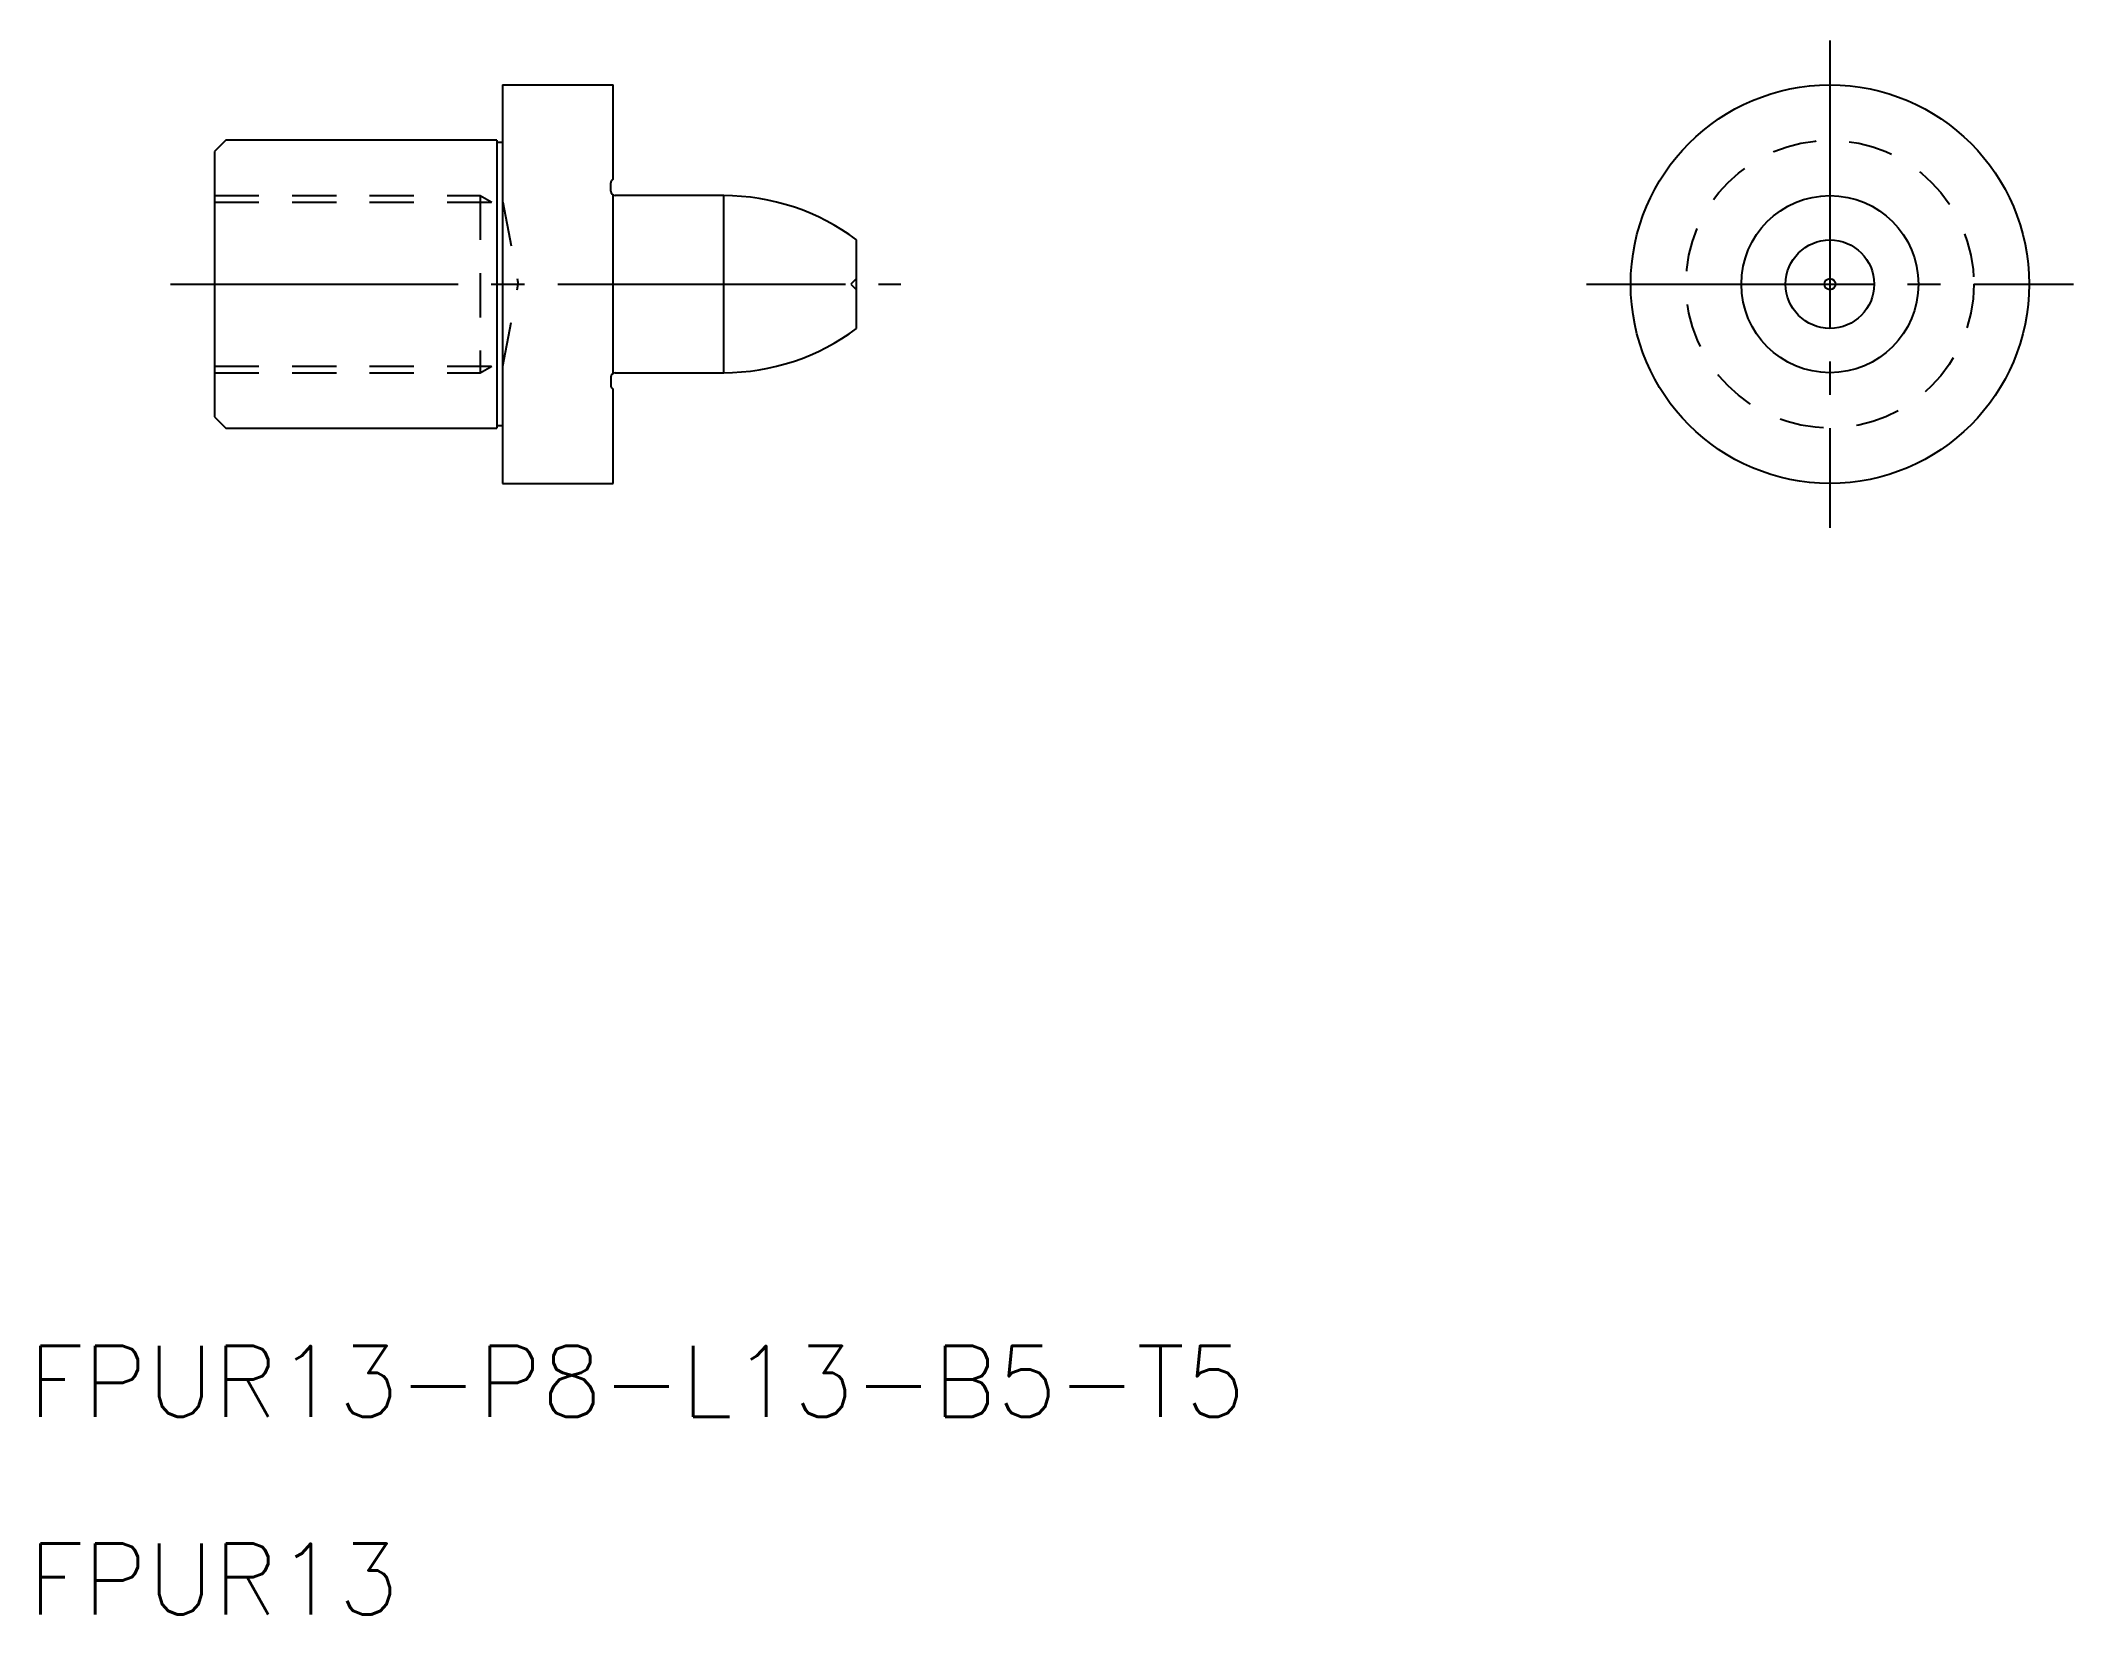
# Model space of a CAD drawing. Extents: x 53.9 to 145.7, y 112.3 to 183.4.
import ezdxf

# ---------------------------------------------------------------- set-up
doc = ezdxf.new("R2010")
doc.units = 0
doc.linetypes.add('CENTER', pattern=[17.5, 13, -1.5, 1.5, -1.5])
doc.linetypes.add('DASHED', pattern=[3.5, 2, -1.5])
doc.layers.get('0').update_dxf_attribs({"linetype": 'CONTINUOUS'})
doc.layers.add('CENTER', color=1, linetype='CENTER')
doc.styles.get("Standard").update_dxf_attribs({"font": 'txt.shx', "bigfont": '@extfont2.shx'})

msp = doc.modelspace()

# ---------------------------------------------------------------- linework, layer by layer
at = {"color": 7, "linetype": 'CONTINUOUS'}
for p, q in [((74.747, 181.385), (74.747, 163.385)), ((74.747, 181.385), (79.747, 181.385)), ((79.747, 177.135), (79.747, 181.385)), ((62.247, 178.885), (61.747, 178.385)), ((61.747, 178.385), (61.747, 166.385)), ((74.497, 178.885), (62.247, 178.885)), ((74.497, 178.885), (74.497, 165.885)), ((74.747, 178.785), (74.497, 178.785)), ((79.647, 176.585), (79.647, 176.961)), ((79.747, 168.385), (79.747, 176.385)), ((79.747, 168.385), (79.747, 176.385)), ((84.747, 176.385), (79.847, 176.385)), ((84.747, 168.385), (84.747, 176.385)), ((90.747, 170.385), (90.747, 174.385)), ((79.647, 168.185), (79.647, 167.808)), ((79.847, 168.385), (84.747, 168.385)), ((79.747, 163.385), (79.747, 167.635)), ((61.747, 166.385), (62.247, 165.885)), ((62.247, 165.885), (74.497, 165.885)), ((74.747, 165.985), (74.497, 165.985)), ((74.747, 163.385), (79.747, 163.385))]:
    msp.add_line(p, q, dxfattribs=at)
at = {"color": 3, "linetype": 'DASHED'}
for p, q in [((61.747, 176.385), (73.747, 176.385)), ((73.747, 176.385), (73.747, 168.385)), ((73.747, 176.385), (74.266, 176.085)), ((61.747, 176.085), (74.77, 176.085)), ((74.77, 168.685), (74.77, 176.085)), ((74.77, 176.085), (75.463, 172.385)), ((74.77, 168.685), (75.463, 172.385)), ((90.747, 172.635), (90.497, 172.385)), ((90.497, 172.385), (90.747, 172.135)), ((61.747, 168.685), (74.77, 168.685)), ((61.747, 168.385), (73.747, 168.385)), ((73.747, 168.385), (74.266, 168.685))]:
    msp.add_line(p, q, dxfattribs=at)
at = {"color": 7, "linetype": 'CONTINUOUS'}
for radius in [9, 4, 2, 0.25]:
    msp.add_circle((134.731, 172.385), radius, dxfattribs=at)
at = {"color": 3, "linetype": 'DASHED'}
msp.add_circle((134.731, 172.385), 6.5, dxfattribs=at)
at = {"color": 7, "linetype": 'CONTINUOUS'}
for centre, radius, start, end in [((79.847, 176.961), 0.2, 120, 180), ((79.847, 176.585), 0.2, 180, 270), ((84.747, 166.385), 10, 53.1301, 90), ((84.747, 178.385), 10, 270, 306.8699), ((79.847, 168.185), 0.2, 90, 180), ((79.847, 167.808), 0.2, 180, 240)]:
    msp.add_arc(centre, radius, start, end, dxfattribs=at)
at = {"layer": 'CENTER', "color": 1, "linetype": 'CENTER'}
for p, q in [((134.731, 183.385), (134.731, 161.385)), ((59.747, 172.385), (92.747, 172.385)), ((123.731, 172.385), (145.731, 172.385))]:
    msp.add_line(p, q, dxfattribs=at)

# ---------------------------------------------------------------- texts
at = {"color": 7, "linetype": 'CONTINUOUS'}
for s, p in [('FPUR13-P8-L13-B5-T5', (53.336, 121.225)), ('FPUR13', (53.336, 112.297))]:
    msp.add_text(s, height=3.2, dxfattribs=at).set_placement(p)

doc.saveas('drawing.dxf')
